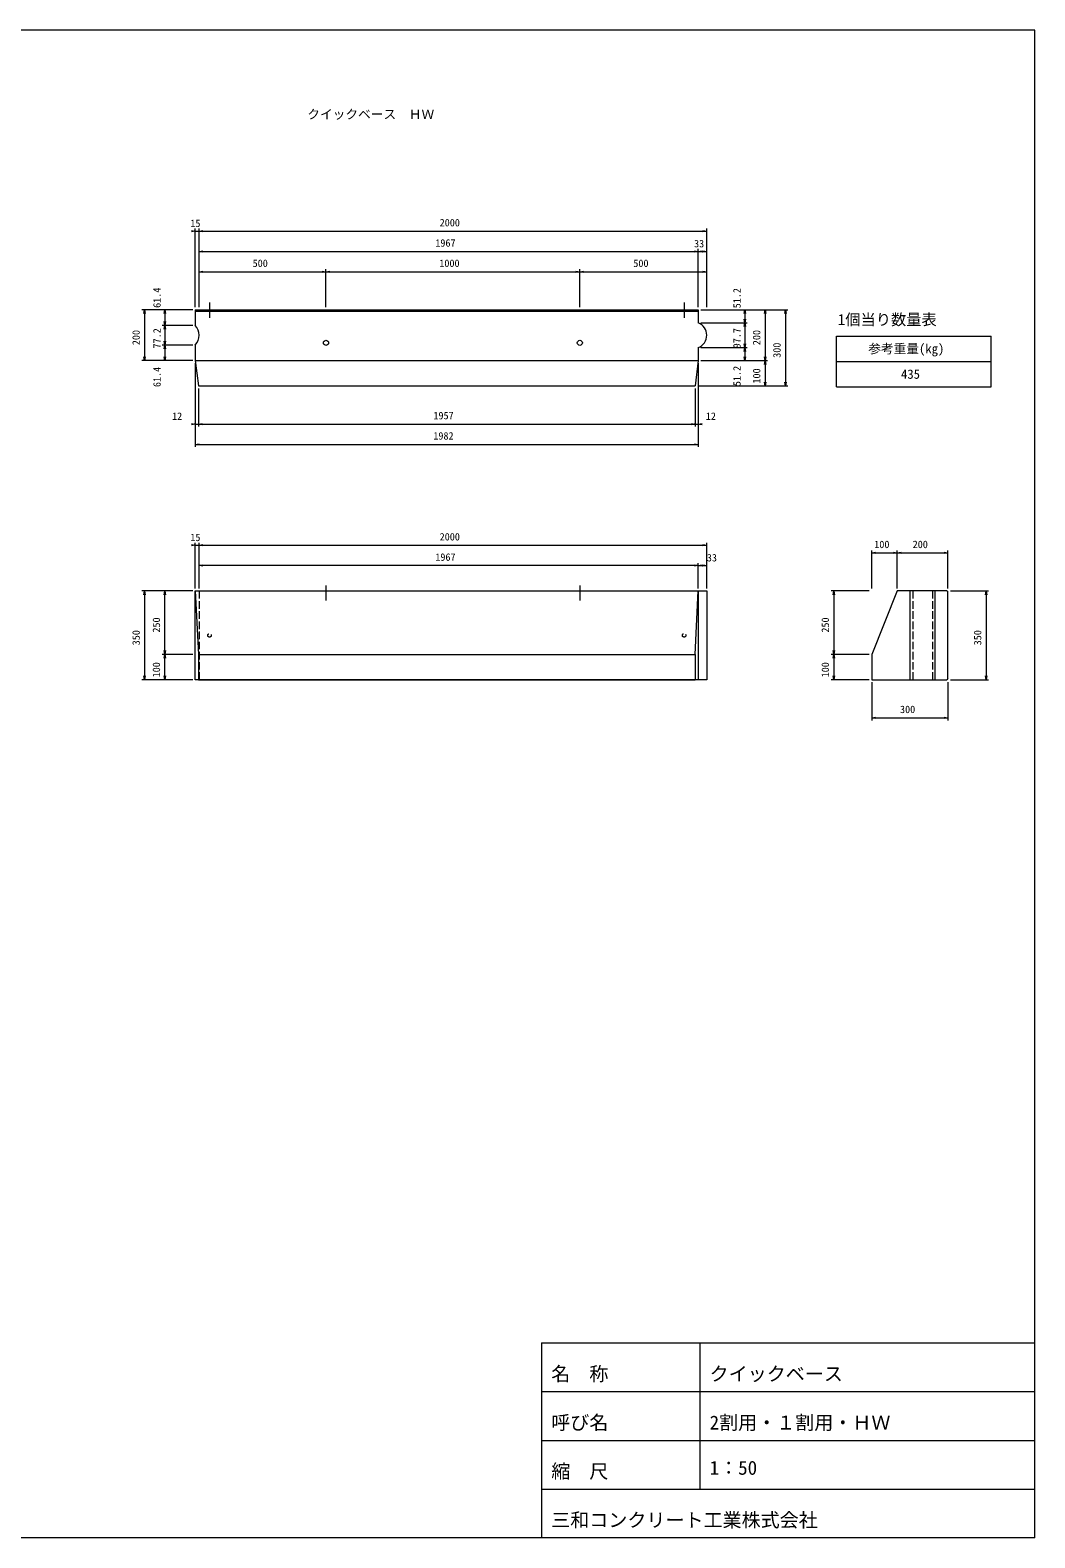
# Model space of a CAD drawing. Units: millimetres, scale not verified, with parts at other scales. Extents: x 28 to 42028, y -12 to 29688.
# Drawn here: x 22235 to 42028, y -12 to 29688 of the extents above; entities that cross this region are included whole.
import ezdxf
from ezdxf.enums import TextEntityAlignment as Align

# ---------------------------------------------------------------- set-up
doc = ezdxf.new("R2010")
doc.units = ezdxf.units.MM
doc.header["$LTSCALE"] = 50
doc.linetypes.add('USER2', pattern=[4, 3, -1])
doc.linetypes.add('USER3', pattern=[13, 10, -1, 1, -1])
for name, color, linetype, lineweight in [('0_2', 7, 'Continuous', 9), ('D-MTR-FRAM（材料表図枠）', 2, 'Continuous', 18), ('D-STR-DIM（寸法）', 7, 'Continuous', 18), ('D-STR（構造物外形線）', 1, 'Continuous', 18), ('D-TTL(外枠）', 2, 'Continuous', 18), ('作図レイヤ', 7, 'USER3', 18)]:
    doc.layers.add(name, color=color, linetype=linetype, lineweight=lineweight)
for name, color, linetype in [('D-MTR-TXT(文字列）', 7, 'Continuous'), ('D-MTR（材料表タイトル）', 7, 'Continuous'), ('D-TTL-TXT（文字）', 7, 'Continuous')]:
    doc.layers.add(name, color=color, linetype=linetype)
doc.styles.add('ＭＳ ゴシック', font='')
doc.styles.get('ＭＳ ゴシック').set_extended_font_data('MS Gothic')

msp = doc.modelspace()

# ---------------------------------------------------------------- linework, layer by layer
at = {"layer": '0_2'}
for p, q in [((25413.35, 25741.54), (25488.35, 25729.04)), ((25488.35, 25729.04), (25413.35, 25716.54)), ((25563.35, 25729.04), (25638.35, 25741.54)), ((25563.35, 25729.04), (25638.35, 25741.54)), ((25638.35, 25716.54), (25563.35, 25729.04)), ((25638.35, 25716.54), (25563.35, 25729.04)), ((35488.35, 25741.54), (35563.35, 25729.04)), ((35563.35, 25729.04), (35488.35, 25716.54)), ((25563.35, 25329.04), (25638.35, 25341.54)), ((25638.35, 25316.54), (25563.35, 25329.04)), ((35323.35, 25341.54), (35398.35, 25329.04)), ((35398.35, 25329.04), (35323.35, 25316.54)), ((35398.35, 25329.04), (35473.35, 25341.54)), ((35473.35, 25316.54), (35398.35, 25329.04)), ((35488.35, 25341.54), (35563.35, 25329.04)), ((35563.35, 25329.04), (35488.35, 25316.54)), ((25563.35, 24929.04), (25638.35, 24941.54)), ((25638.35, 24916.54), (25563.35, 24929.04)), ((27988.35, 24941.54), (28063.35, 24929.04)), ((28063.35, 24929.04), (27988.35, 24916.54)), ((28063.35, 24929.04), (28138.35, 24941.54)), ((28138.35, 24916.54), (28063.35, 24929.04)), ((32988.35, 24941.54), (33063.35, 24929.04)), ((33063.35, 24929.04), (32988.35, 24916.54)), ((33063.35, 24929.04), (33138.35, 24941.54)), ((33138.35, 24916.54), (33063.35, 24929.04)), ((35488.35, 24941.54), (35563.35, 24929.04)), ((35563.35, 24929.04), (35488.35, 24916.54)), ((24475.85, 24104.04), (24488.35, 24179.04)), ((24488.35, 24179.04), (24500.85, 24104.04)), ((24875.85, 24104.04), (24888.35, 24179.04)), ((24888.35, 24179.04), (24900.85, 24104.04)), ((36300.85, 24104.04), (36313.35, 24179.04)), ((36313.35, 24179.04), (36325.85, 24104.04)), ((36700.85, 24104.04), (36713.35, 24179.04)), ((36713.35, 24179.04), (36725.85, 24104.04)), ((37100.85, 24104.04), (37113.35, 24179.04)), ((37113.35, 24179.04), (37125.85, 24104.04)), ((24888.35, 23872.01), (24875.85, 23947.01)), ((24875.85, 23797.01), (24888.35, 23872.01)), ((24900.85, 23947.01), (24888.35, 23872.01)), ((24888.35, 23872.01), (24900.85, 23797.01)), ((36313.35, 23923.27), (36300.85, 23998.27)), ((36300.85, 23848.27), (36313.35, 23923.27)), ((36325.85, 23998.27), (36313.35, 23923.27)), ((36313.35, 23923.27), (36325.85, 23848.27)), ((24888.35, 23486.07), (24875.85, 23561.07)), ((24875.85, 23411.07), (24888.35, 23486.07)), ((24900.85, 23561.07), (24888.35, 23486.07)), ((24888.35, 23486.07), (24900.85, 23411.07)), ((36313.35, 23434.82), (36300.85, 23509.82)), ((36325.85, 23509.82), (36313.35, 23434.82)), ((24488.35, 23179.04), (24475.85, 23254.04)), ((24500.85, 23254.04), (24488.35, 23179.04)), ((24888.35, 23179.04), (24875.85, 23254.04)), ((24900.85, 23254.04), (24888.35, 23179.04)), ((36300.85, 23359.82), (36313.35, 23434.82)), ((36313.35, 23179.04), (36300.85, 23254.04)), ((36313.35, 23434.82), (36325.85, 23359.82)), ((36325.85, 23254.04), (36313.35, 23179.04)), ((36713.35, 23179.04), (36700.85, 23254.04)), ((36700.85, 23104.04), (36713.35, 23179.04)), ((36725.85, 23254.04), (36713.35, 23179.04)), ((36713.35, 23179.04), (36725.85, 23104.04)), ((36713.35, 22679.04), (36700.85, 22754.04)), ((36725.85, 22754.04), (36713.35, 22679.04)), ((37113.35, 22679.04), (37100.85, 22754.04)), ((37125.85, 22754.04), (37113.35, 22679.04)), ((25413.35, 21941.54), (25488.35, 21929.04)), ((25488.35, 21929.04), (25413.35, 21916.54)), ((25549.89, 21929.04), (25624.89, 21941.54)), ((25549.89, 21929.04), (25624.89, 21941.54)), ((25624.89, 21916.54), (25549.89, 21929.04)), ((25624.89, 21916.54), (25549.89, 21929.04)), ((35261.82, 21941.54), (35336.82, 21929.04)), ((35261.82, 21941.54), (35336.82, 21929.04)), ((35336.82, 21929.04), (35261.82, 21916.54)), ((35336.82, 21929.04), (35261.82, 21916.54)), ((35398.35, 21929.04), (35473.35, 21941.54)), ((35473.35, 21916.54), (35398.35, 21929.04)), ((25488.35, 21529.04), (25563.35, 21541.54)), ((25563.35, 21516.54), (25488.35, 21529.04)), ((35323.35, 21541.54), (35398.35, 21529.04)), ((35398.35, 21529.04), (35323.35, 21516.54)), ((25413.35, 19553.93), (25488.35, 19541.43)), ((25488.35, 19541.43), (25413.35, 19528.93)), ((25563.35, 19541.43), (25638.35, 19553.93)), ((25563.35, 19541.43), (25638.35, 19553.93)), ((25638.35, 19528.93), (25563.35, 19541.43)), ((25638.35, 19528.93), (25563.35, 19541.43)), ((35488.35, 19553.93), (35563.35, 19541.43)), ((35563.35, 19541.43), (35488.35, 19528.93)), ((38816.96, 19391.43), (38891.96, 19403.93)), ((38891.96, 19378.93), (38816.96, 19391.43)), ((39241.96, 19403.93), (39316.96, 19391.43)), ((39316.96, 19391.43), (39241.96, 19378.93)), ((39316.96, 19391.43), (39391.96, 19403.93)), ((39391.96, 19378.93), (39316.96, 19391.43)), ((40241.96, 19403.93), (40316.96, 19391.43)), ((40316.96, 19391.43), (40241.96, 19378.93)), ((25563.35, 19141.43), (25638.35, 19153.93)), ((25638.35, 19128.93), (25563.35, 19141.43)), ((35323.35, 19153.93), (35398.35, 19141.43)), ((35398.35, 19141.43), (35323.35, 19128.93)), ((35398.35, 19141.43), (35473.35, 19153.93)), ((35473.35, 19128.93), (35398.35, 19141.43)), ((35488.35, 19153.93), (35563.35, 19141.43)), ((35563.35, 19141.43), (35488.35, 19128.93)), ((24475.85, 18566.43), (24488.35, 18641.43)), ((24488.35, 18641.43), (24500.85, 18566.43)), ((24875.85, 18566.43), (24888.35, 18641.43)), ((24888.35, 18641.43), (24900.85, 18566.43)), ((38054.46, 18566.43), (38066.96, 18641.43)), ((38066.96, 18641.43), (38079.46, 18566.43)), ((41054.46, 18566.43), (41066.96, 18641.43)), ((41066.96, 18641.43), (41079.46, 18566.43)), ((24888.35, 17391.43), (24875.85, 17466.43)), ((24875.85, 17316.43), (24888.35, 17391.43)), ((24900.85, 17466.43), (24888.35, 17391.43)), ((24888.35, 17391.43), (24900.85, 17316.43)), ((38066.96, 17391.43), (38054.46, 17466.43)), ((38054.46, 17316.43), (38066.96, 17391.43)), ((38079.46, 17466.43), (38066.96, 17391.43)), ((38066.96, 17391.43), (38079.46, 17316.43)), ((24488.35, 16891.43), (24475.85, 16966.43)), ((24500.85, 16966.43), (24488.35, 16891.43)), ((24888.35, 16891.43), (24875.85, 16966.43)), ((24900.85, 16966.43), (24888.35, 16891.43)), ((38066.96, 16891.43), (38054.46, 16966.43)), ((38079.46, 16966.43), (38066.96, 16891.43)), ((41066.96, 16891.43), (41054.46, 16966.43)), ((41079.46, 16966.43), (41066.96, 16891.43)), ((38816.96, 16141.43), (38891.96, 16153.93)), ((38891.96, 16128.93), (38816.96, 16141.43)), ((40241.96, 16153.93), (40316.96, 16141.43)), ((40316.96, 16141.43), (40241.96, 16128.93))]:
    msp.add_line(p, q, dxfattribs=at)
at = {"layer": '0_2', "lineweight": 18}
for p, q in [((25488.35, 25729.04), (25478.35, 25729.04)), ((25563.35, 25729.04), (25573.35, 25729.04)), ((25563.35, 25729.04), (25573.35, 25729.04)), ((35563.35, 25729.04), (35553.35, 25729.04)), ((25563.35, 25329.04), (25573.35, 25329.04)), ((35398.35, 25329.04), (35388.35, 25329.04)), ((35398.35, 25329.04), (35408.35, 25329.04)), ((35563.35, 25329.04), (35553.35, 25329.04)), ((25563.35, 24929.04), (25573.35, 24929.04)), ((28063.35, 24929.04), (28053.35, 24929.04)), ((28063.35, 24929.04), (28073.35, 24929.04)), ((33063.35, 24929.04), (33053.35, 24929.04)), ((33063.35, 24929.04), (33073.35, 24929.04)), ((35563.35, 24929.04), (35553.35, 24929.04)), ((24488.35, 24179.04), (24488.35, 24169.04)), ((24888.35, 24179.04), (24888.35, 24169.04)), ((36313.35, 24179.04), (36313.35, 24169.04)), ((36713.35, 24179.04), (36713.35, 24169.04)), ((37113.35, 24179.04), (37113.35, 24169.04)), ((24888.35, 23872.01), (24888.35, 23882.01)), ((24888.35, 23872.01), (24888.35, 23862.01)), ((36313.35, 23923.27), (36313.35, 23933.27)), ((36313.35, 23923.27), (36313.35, 23913.27)), ((24888.35, 23486.07), (24888.35, 23496.07)), ((24888.35, 23486.07), (24888.35, 23476.07)), ((24488.35, 23179.04), (24488.35, 23189.04)), ((24888.35, 23179.04), (24888.35, 23189.04)), ((36313.35, 23434.82), (36313.35, 23444.82)), ((36313.35, 23434.82), (36313.35, 23424.82)), ((36313.35, 23179.04), (36313.35, 23189.04)), ((36713.35, 23179.04), (36713.35, 23189.04)), ((36713.35, 23179.04), (36713.35, 23169.04)), ((36713.35, 22679.04), (36713.35, 22689.04)), ((37113.35, 22679.04), (37113.35, 22689.04)), ((25488.35, 21929.04), (25478.35, 21929.04)), ((25549.89, 21929.04), (25559.89, 21929.04)), ((25549.89, 21929.04), (25559.89, 21929.04)), ((35336.82, 21929.04), (35326.82, 21929.04)), ((35336.82, 21929.04), (35326.82, 21929.04)), ((35398.35, 21929.04), (35408.35, 21929.04)), ((25488.35, 21529.04), (25498.35, 21529.04)), ((35398.35, 21529.04), (35388.35, 21529.04)), ((25488.35, 19541.43), (25478.35, 19541.43)), ((25563.35, 19541.43), (25573.35, 19541.43)), ((25563.35, 19541.43), (25573.35, 19541.43)), ((35563.35, 19541.43), (35553.35, 19541.43)), ((38816.96, 19391.43), (38826.96, 19391.43)), ((39316.96, 19391.43), (39306.96, 19391.43)), ((39316.96, 19391.43), (39326.96, 19391.43)), ((40316.96, 19391.43), (40306.96, 19391.43)), ((25563.35, 19141.43), (25573.35, 19141.43)), ((35398.35, 19141.43), (35388.35, 19141.43)), ((35398.35, 19141.43), (35408.35, 19141.43)), ((35563.35, 19141.43), (35553.35, 19141.43)), ((24488.35, 18641.43), (24488.35, 18631.43)), ((24888.35, 18641.43), (24888.35, 18631.43)), ((38066.96, 18641.43), (38066.96, 18631.43)), ((41066.96, 18641.43), (41066.96, 18631.43)), ((24888.35, 17391.43), (24888.35, 17401.43)), ((24888.35, 17391.43), (24888.35, 17381.43)), ((38066.96, 17391.43), (38066.96, 17401.43)), ((38066.96, 17391.43), (38066.96, 17381.43)), ((24488.35, 16891.43), (24488.35, 16901.43)), ((24888.35, 16891.43), (24888.35, 16901.43)), ((38066.96, 16891.43), (38066.96, 16901.43)), ((41066.96, 16891.43), (41066.96, 16901.43)), ((38816.96, 16141.43), (38826.96, 16141.43)), ((40316.96, 16141.43), (40306.96, 16141.43))]:
    msp.add_line(p, q, dxfattribs=at)
at = {"layer": 'D-MTR-FRAM（材料表図枠）'}
for p, q in [((38120.37, 22659.3), (38120.37, 23659.3)), ((38120.37, 23659.3), (41167.01, 23659.3)), ((41167.01, 22659.3), (41167.01, 23659.3)), ((38120.37, 23159.3), (41167.01, 23159.3)), ((38120.37, 22659.3), (41167.01, 22659.3))]:
    msp.add_line(p, q, dxfattribs=at)
at = {"layer": 'D-STR-DIM（寸法）'}
for p, q in [((25478.35, 25729.04), (25468.35, 25729.04)), ((25488.35, 24229.04), (25488.35, 25779.04)), ((25488.35, 25729.04), (25563.35, 25729.04)), ((25563.35, 24229.04), (25563.35, 25779.04)), ((25563.35, 24229.04), (25563.35, 25779.04)), ((25573.35, 25729.04), (25583.35, 25729.04)), ((25573.35, 25729.04), (35553.35, 25729.04)), ((35563.35, 24229.04), (35563.35, 25779.04)), ((25563.35, 24229.04), (25563.35, 25379.04)), ((25573.35, 25329.04), (35388.35, 25329.04)), ((35398.35, 24229.04), (35398.35, 25379.04)), ((35398.35, 24229.04), (35398.35, 25379.04)), ((35408.35, 25329.04), (35553.35, 25329.04)), ((35563.35, 24229.04), (35563.35, 25379.04)), ((25563.35, 24229.04), (25563.35, 24979.04)), ((28063.35, 24229.04), (28063.35, 24979.04)), ((28063.35, 24229.04), (28063.35, 24979.04)), ((33063.35, 24229.04), (33063.35, 24979.04)), ((33063.35, 24229.04), (33063.35, 24979.04)), ((35563.35, 24229.04), (35563.35, 24979.04)), ((25573.35, 24929.04), (28053.35, 24929.04)), ((28073.35, 24929.04), (33053.35, 24929.04)), ((33073.35, 24929.04), (35553.35, 24929.04)), ((25438.35, 24179.04), (24438.35, 24179.04)), ((24488.35, 24169.04), (24488.35, 23189.04)), ((25438.35, 24179.04), (24838.35, 24179.04)), ((24888.35, 24169.04), (24888.35, 23882.01)), ((35448.35, 24179.04), (36363.35, 24179.04)), ((35448.35, 24179.04), (36763.35, 24179.04)), ((35448.35, 24179.04), (37163.35, 24179.04)), ((36313.35, 24169.04), (36313.35, 23933.27)), ((36713.35, 24169.04), (36713.35, 23189.04)), ((37113.35, 24169.04), (37113.35, 22689.04)), ((25438.35, 23872.01), (24838.35, 23872.01)), ((25438.35, 23872.01), (24838.35, 23872.01)), ((24888.35, 23862.01), (24888.35, 23496.07)), ((35448.35, 23923.27), (36363.35, 23923.27)), ((35448.35, 23923.27), (36363.35, 23923.27)), ((36313.35, 23913.27), (36313.35, 23444.82)), ((25438.35, 23486.07), (24838.35, 23486.07)), ((25438.35, 23486.07), (24838.35, 23486.07)), ((24888.35, 23476.07), (24888.35, 23189.04)), ((25438.35, 23179.04), (24438.35, 23179.04)), ((25438.35, 23179.04), (24838.35, 23179.04)), ((35448.35, 23434.82), (36363.35, 23434.82)), ((35448.35, 23434.82), (36363.35, 23434.82)), ((35448.35, 23179.04), (36363.35, 23179.04)), ((35448.35, 23179.04), (36763.35, 23179.04)), ((35448.35, 23179.04), (36763.35, 23179.04)), ((36313.35, 23424.82), (36313.35, 23189.04)), ((36713.35, 23169.04), (36713.35, 22689.04)), ((25488.35, 23129.04), (25488.35, 21479.04)), ((25488.35, 23129.04), (25488.35, 21879.04)), ((35398.35, 23129.04), (35398.35, 21479.04)), ((35398.35, 23129.04), (35398.35, 21879.04)), ((25549.89, 22629.04), (25549.89, 21879.04)), ((25549.89, 22629.04), (25549.89, 21879.04)), ((35336.82, 22629.04), (35336.82, 21879.04)), ((35336.82, 22629.04), (35336.82, 21879.04)), ((35386.82, 22679.04), (36763.35, 22679.04)), ((35386.82, 22679.04), (37163.35, 22679.04)), ((25478.35, 21929.04), (25468.35, 21929.04)), ((25488.35, 21929.04), (25549.89, 21929.04)), ((25559.89, 21929.04), (35326.82, 21929.04)), ((25559.89, 21929.04), (25569.89, 21929.04)), ((35326.82, 21929.04), (35316.82, 21929.04)), ((35336.82, 21929.04), (35398.35, 21929.04)), ((35408.35, 21929.04), (35418.35, 21929.04)), ((25498.35, 21529.04), (35388.35, 21529.04)), ((25478.35, 19541.43), (25468.35, 19541.43)), ((25488.35, 18691.43), (25488.35, 19591.43)), ((25488.35, 19541.43), (25563.35, 19541.43)), ((25563.35, 18691.43), (25563.35, 19591.43)), ((25563.35, 18691.43), (25563.35, 19591.43)), ((25573.35, 19541.43), (35553.35, 19541.43)), ((25573.35, 19541.43), (25583.35, 19541.43)), ((35563.35, 18691.43), (35563.35, 19591.43)), ((38816.96, 18691.43), (38816.96, 19441.43)), ((38826.96, 19391.43), (39306.96, 19391.43)), ((39316.96, 18691.43), (39316.96, 19441.43)), ((39316.96, 18691.43), (39316.96, 19441.43)), ((39326.96, 19391.43), (40306.96, 19391.43)), ((40316.96, 18691.43), (40316.96, 19441.43)), ((25563.35, 18691.43), (25563.35, 19191.43)), ((35388.35, 19141.43), (25573.35, 19141.43)), ((35398.35, 18691.43), (35398.35, 19191.43)), ((35398.35, 18691.43), (35398.35, 19191.43)), ((35408.35, 19141.43), (35553.35, 19141.43)), ((35563.35, 18691.43), (35563.35, 19191.43)), ((25438.35, 18641.43), (24438.35, 18641.43)), ((24488.35, 18631.43), (24488.35, 16901.43)), ((25438.35, 18641.43), (24838.35, 18641.43)), ((24888.35, 17401.43), (24888.35, 18631.43)), ((38766.96, 18641.43), (38016.96, 18641.43)), ((38066.96, 18631.43), (38066.96, 17401.43)), ((40366.96, 18641.43), (41116.96, 18641.43)), ((41066.96, 18631.43), (41066.96, 16901.43)), ((25438.35, 17391.43), (24838.35, 17391.43)), ((25438.35, 17391.43), (24838.35, 17391.43)), ((24888.35, 16901.43), (24888.35, 17381.43)), ((38766.96, 17391.43), (38016.96, 17391.43)), ((38766.96, 17391.43), (38016.96, 17391.43)), ((38066.96, 17381.43), (38066.96, 16901.43)), ((25438.35, 16891.43), (24438.35, 16891.43)), ((25438.35, 16891.43), (24838.35, 16891.43)), ((38766.96, 16891.43), (38016.96, 16891.43)), ((38816.96, 16841.43), (38816.96, 16091.43)), ((40316.96, 16841.43), (40316.96, 16091.43)), ((40366.96, 16891.43), (41116.96, 16891.43)), ((38826.96, 16141.43), (40306.96, 16141.43))]:
    msp.add_line(p, q, dxfattribs=at)
at = {"layer": 'D-STR（構造物外形線）'}
for p, q in [((25488.35, 24179.04), (35398.35, 24179.04)), ((25488.35, 24179.04), (25488.35, 23872.01)), ((25488.35, 24154.04), (35398.35, 24154.04)), ((35398.35, 24179.04), (35398.35, 23923.27)), ((25488.35, 23486.07), (25488.35, 23179.04)), ((25488.35, 23179.04), (35398.35, 23179.04)), ((25488.35, 23179.04), (25549.89, 22679.04)), ((35398.35, 23179.04), (35336.82, 22679.04)), ((35398.35, 23434.82), (35398.35, 23179.04)), ((25549.89, 22679.04), (35336.82, 22679.04)), ((25488.35, 18641.43), (25549.89, 17391.43)), ((25488.35, 16891.43), (25488.35, 18641.43)), ((25488.35, 18641.43), (35398.35, 18641.43)), ((35336.82, 17391.43), (35398.35, 18641.43)), ((35398.35, 18641.43), (35398.35, 16891.43)), ((35398.35, 18641.43), (35563.35, 18641.43)), ((35398.35, 18641.43), (35398.35, 16891.43)), ((35563.35, 18641.43), (35563.35, 16891.43)), ((39316.96, 18641.43), (38816.96, 17391.43)), ((40291.96, 18641.43), (39316.96, 18641.43)), ((39572.73, 16891.43), (39572.73, 18641.43)), ((40061.19, 16891.43), (40061.19, 18641.43)), ((40291.96, 18641.43), (40316.96, 18616.43)), ((40316.96, 16916.43), (40316.96, 18616.43)), ((25549.89, 17391.43), (35336.82, 17391.43)), ((25549.89, 17391.43), (25549.89, 16891.43)), ((35336.82, 17391.43), (35336.82, 16891.43)), ((38816.96, 17391.43), (38816.96, 16891.43)), ((35398.35, 16891.43), (25488.35, 16891.43)), ((25549.89, 16891.43), (35336.82, 16891.43)), ((35563.35, 16891.43), (35398.35, 16891.43)), ((38816.96, 16891.43), (40291.96, 16891.43)), ((40316.96, 16916.43), (40291.96, 16891.43))]:
    msp.add_line(p, q, dxfattribs=at)
at = {"layer": 'D-STR（構造物外形線）', "linetype": 'USER3'}
for p, q in [((28063.35, 18750.54), (28063.35, 18450.54)), ((33063.35, 18750.54), (33063.35, 18450.54))]:
    msp.add_line(p, q, dxfattribs=at)
at = {"layer": 'D-STR（構造物外形線）', "linetype": 'USER2'}
for p, q in [((25563.35, 18641.43), (25563.35, 16891.43)), ((39623.99, 18641.43), (39623.99, 16891.43)), ((40009.93, 18641.43), (40009.93, 16891.43))]:
    msp.add_line(p, q, dxfattribs=at)
at = {"layer": 'D-STR（構造物外形線）'}
for centre in [(28063.35, 23529.04), (33063.35, 23529.04)]:
    msp.add_circle(centre, 50, dxfattribs=at)
at = {"layer": 'D-STR（構造物外形線）', "linetype": 'USER2'}
for centre in [(25768.35, 17766.43), (35118.35, 17766.43)]:
    msp.add_circle(centre, 35, dxfattribs=at)
at = {"layer": 'D-STR（構造物外形線）'}
for centre, radius, start, end in [((25277.6, 23679.04), 285.75, 317.52167, 42.47833), ((35300.1, 23679.04), 263.25, 291.9143, 68.0857)]:
    msp.add_arc(centre, radius, start, end, dxfattribs=at)
at = {"layer": 'D-TTL(外枠）'}
for p, q in [((42027.98, 29688.46), (27.98, 29688.46)), ((42027.98, -11.54), (42027.98, 29688.46)), ((32307.98, 3828.46), (42027.98, 3828.46)), ((32307.98, 3828.46), (32307.98, -11.54)), ((35427.98, 3828.46), (35427.98, 948.46)), ((32307.98, 2868.46), (42027.98, 2868.46)), ((32307.98, 1908.46), (42027.98, 1908.46)), ((32307.98, 948.46), (42027.98, 948.46)), ((42027.98, -11.54), (27.98, -11.54))]:
    msp.add_line(p, q, dxfattribs=at)
at = {"layer": '作図レイヤ'}
for p, q in [((25768.35, 24323.1), (25768.35, 24023.1)), ((35118.35, 24323.1), (35118.35, 24023.1))]:
    msp.add_line(p, q, dxfattribs=at)

# ---------------------------------------------------------------- texts
at = {"layer": 'D-MTR-TXT(文字列）', "style": 'ＭＳ ゴシック'}
for s, p in [('参考重量(kg)', (38745.66, 23266.12)), ('435', (39391.35, 22765.83))]:
    msp.add_text(s, height=183.3, dxfattribs=at).set_placement(p, align=Align.BOTTOM_LEFT)
at = {"layer": 'D-MTR（材料表タイトル）', "style": 'ＭＳ ゴシック'}
msp.add_text('1個当り数量表', height=219.9, dxfattribs=at).set_placement((38145.42, 23811.83), align=Align.BOTTOM_LEFT)
at = {"layer": 'D-STR-DIM（寸法）', "style": 'ＭＳ ゴシック'}
for s, p in [('15', (25390.83, 25766.54)), ('2000', (30302.44, 25779.04)), ('1967', (30216.89, 25379.04)), ('33', (35314.33, 25366.54)), ('500', (26617.92, 24979.04)), ('1000', (30295.84, 24979.04)), ('500', (34117.92, 24979.04)), ('12', (25029.89, 21966.54)), ('1957', (30179.39, 21979.04)), ('12', (35545.82, 21966.54)), ('1982', (30177.87, 21579.04)), ('15', (25390.83, 19578.93)), ('2000', (30302.44, 19591.43)), ('100', (38864.42, 19441.43)), ('200', (39621.02, 19441.43)), ('1967', (30216.89, 19191.43)), ('33', (35565.77, 19178.93)), ('300', (39371.53, 16191.43))]:
    msp.add_text(s, height=146.6, dxfattribs=at).set_placement(p, align=Align.BOTTOM_LEFT)
for s, p in [('61.4', (24850.85, 24217.3)), ('51.2', (36275.85, 24209.63)), ('200', (24438.35, 23483.11)), ('77.2', (24850.85, 23418.13)), ('97.7', (36275.85, 23421.18)), ('200', (36663.35, 23483.11)), ('300', (37063.35, 23233.61)), ('61.4', (24850.85, 22657.64)), ('51.2', (36275.85, 22676.17)), ('100', (36663.35, 22726.51)), ('350', (24438.35, 17571)), ('250', (24838.35, 17820.49)), ('250', (38016.96, 17820.49)), ('350', (41016.96, 17571)), ('100', (24838.35, 16938.89)), ('100', (38016.96, 16938.89))]:
    msp.add_text(s, height=146.6, rotation=90, dxfattribs=at).set_placement(p, align=Align.BOTTOM_LEFT)
at = {"layer": 'D-TTL-TXT（文字）', "style": 'ＭＳ ゴシック'}
for s, height, p in [('クイックベース\u3000ＨＷ', 183.3, (27694.89, 27885.21)), ('名\u3000称', 274.9, (32501.07, 2999.82)), ('クイックベース', 274.9, (35621.07, 2999.82)), ('呼び名', 274.9, (32501.07, 2039.82)), ('2割用・１割用・ＨＷ', 274.9, (35621.07, 2039.82)), ('1：50', 274.9, (35621.07, 1148.35)), ('縮\u3000尺', 274.9, (32501.07, 1079.82)), ('三和コンクリート工業株式会社', 274.9, (32501.07, 119.82))]:
    msp.add_text(s, height=height, dxfattribs=at).set_placement(p, align=Align.BOTTOM_LEFT)

doc.saveas('drawing.dxf')
